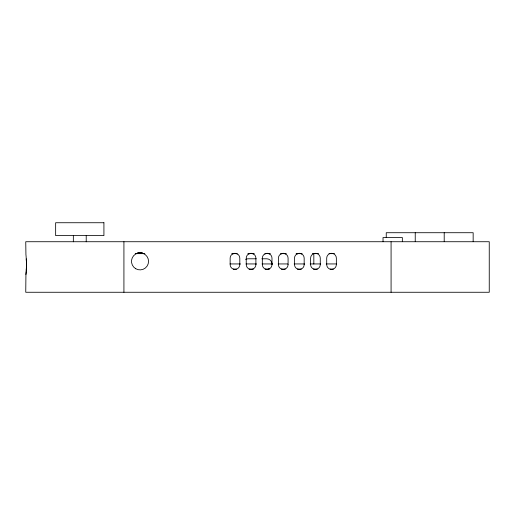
<?xml version="1.0" encoding="UTF-8"?>
<svg xmlns="http://www.w3.org/2000/svg" width="515" height="515" viewBox="0 0 515 515"><rect width="100%" height="100%" fill="white"/><g stroke="black" fill="none" stroke-linecap="round" stroke-linejoin="round"><path stroke-width="0.77" d="M26.252 270.272L26.181 271.508A11.401 0.837 90 0 1 25.93 274.437L25.75 292.263L489.25 292.263L489.25 241.728L25.75 241.728L25.93 254.725A11.401 0.837 -90 0 1 26.181 257.655L26.252 258.891A11.311 1.384 90 0 1 26.252 270.272A11.311 1.384 -90 0 0 26.252 258.891M232.555 253.959L234.969 253.316L237.383 253.959M248.648 253.959L251.063 253.316L253.477 253.959M264.742 253.959L267.156 253.316L269.57 253.959M280.836 253.959L283.25 253.316L285.664 253.959M296.93 253.959L299.344 253.316L301.758 253.959M137.602 252.672L142.43 252.672M135.188 253.638L144.844 253.638M231.731 253.638L236.578 253.638M247.831 253.638L249.434 253.638M252.691 253.638L254.294 253.638M268.785 253.638L270.388 253.638M280.791 253.638L286.308 253.638M296.112 253.638L302.086 253.638M312.348 253.638L318.605 253.638M328.963 253.638L334.531 253.638M256.303 258.788L248.327 258.788A5.311 5.311 0 0 0 245.674 259.502M261.89 258.788L266.673 258.788A5.311 5.311 0 0 1 271.984 264.098M230.057 263.938L240.473 263.938M246.08 263.938L256.496 263.938M262.109 263.938L272.525 263.938M278.132 263.938L287.75 263.938M294.162 263.938L304.577 263.938M310.185 263.938L320.6 263.938M326.214 263.938L336.63 263.938M233.263 269.088L236.469 269.088M249.286 269.088L253.296 269.088M265.315 269.088L269.319 269.088M281.338 269.088L285.342 269.088M297.367 269.088L301.372 269.088M313.39 269.088L317.395 269.088M330.218 269.088L333.424 269.088M249.093 269.409L252.917 269.409M265.141 269.409L266.673 269.409A5.311 5.311 0 0 0 269.326 268.695M473.156 241.567L473.156 232.716L386.25 232.716L386.25 237.544M444.207 232.716L444.207 241.567M415.238 232.716L415.238 241.567M402.344 241.567L402.344 237.544L383.031 237.544L383.031 241.567M391.078 241.728L391.078 292.263M313.828 253.638L313.828 264.098M123.922 241.728L123.922 292.263M86.217 235.613L86.217 241.793M73.342 235.613L73.342 241.793M26.181 271.56A11.401 0.837 -90 0 1 25.93 274.489M103.921 222.738L55.646 222.738L55.646 235.613L103.921 235.613L103.921 222.738M336.359 264.581L336.359 258.144A4.828 4.828 0 0 0 331.531 253.316A4.828 4.828 0 0 0 326.703 258.144L326.703 264.581A4.828 4.828 0 0 0 331.531 269.409A4.828 4.828 0 0 0 336.359 264.581M320.266 264.581L320.266 258.144A4.828 4.828 0 0 0 315.438 253.316A4.828 4.828 0 0 0 310.609 258.144L310.609 264.581A4.828 4.828 0 0 0 315.438 269.409A4.828 4.828 0 0 0 320.266 264.581M304.172 264.581L304.172 258.144A4.828 4.828 0 0 0 299.344 253.316A4.828 4.828 0 0 0 294.516 258.144L294.516 264.581A4.828 4.828 0 0 0 299.344 269.409A4.828 4.828 0 0 0 304.172 264.581M288.078 264.581L288.078 258.144A4.828 4.828 0 0 0 283.25 253.316A4.828 4.828 0 0 0 278.422 258.144L278.422 264.581A4.828 4.828 0 0 0 283.25 269.409A4.828 4.828 0 0 0 288.078 264.581M271.984 264.581L271.984 258.144A4.828 4.828 0 0 0 267.156 253.316A4.828 4.828 0 0 0 262.328 258.144L262.328 264.581A4.828 4.828 0 0 0 267.156 269.409A4.828 4.828 0 0 0 271.984 264.581M255.891 264.581L255.891 258.144A4.828 4.828 0 0 0 251.063 253.316A4.828 4.828 0 0 0 246.234 258.144L246.234 264.581A4.828 4.828 0 0 0 251.063 269.409A4.828 4.828 0 0 0 255.891 264.581M239.797 264.581L239.797 258.144A4.828 4.828 0 0 0 234.969 253.316A4.828 4.828 0 0 0 230.141 258.144L230.141 264.581A4.828 4.828 0 0 0 234.969 269.409A4.828 4.828 0 0 0 239.797 264.581M135.754 268.746A8.53 8.53 0 0 0 148.545 261.363A8.53 8.53 0 0 0 135.754 253.979A8.53 8.53 0 0 0 135.754 268.746"/></g></svg>
